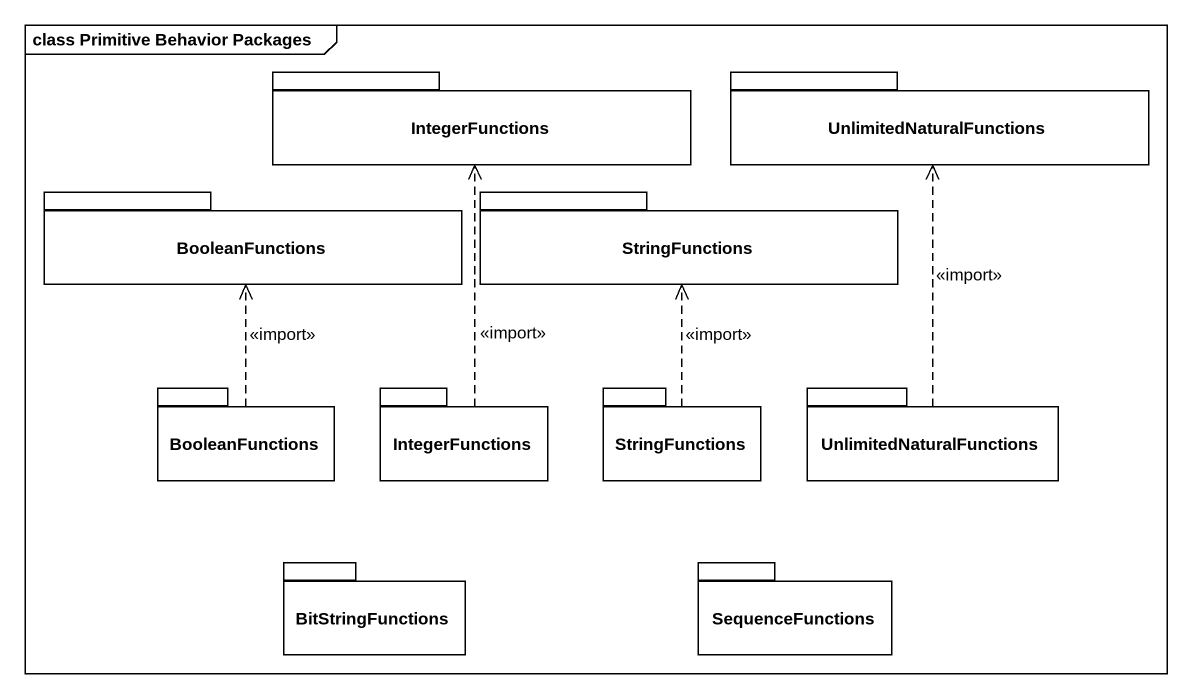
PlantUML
@startuml
mainframe class Primitive Behavior Packages
package IntegerFunctions {
}
package UnlimitedNaturalFunctions {
}
package BooleanFunctions {
}
package StringFunctions {
}
package "BooleanFunctions" as BooleanFunctions_2 {
}
package "IntegerFunctions" as IntegerFunctions_2 {
}
package "StringFunctions" as StringFunctions_2 {
}
package "UnlimitedNaturalFunctions" as UnlimitedNaturalFunctions_2 {
}
package BitStringFunctions {
}
package SequenceFunctions {
}
BooleanFunctions_2 .up.> BooleanFunctions : <<import>>
IntegerFunctions_2 .up.> IntegerFunctions : <<import>>
StringFunctions_2 .up.> StringFunctions : <<import>>
UnlimitedNaturalFunctions_2 .up.> UnlimitedNaturalFunctions : <<import>>
@enduml
